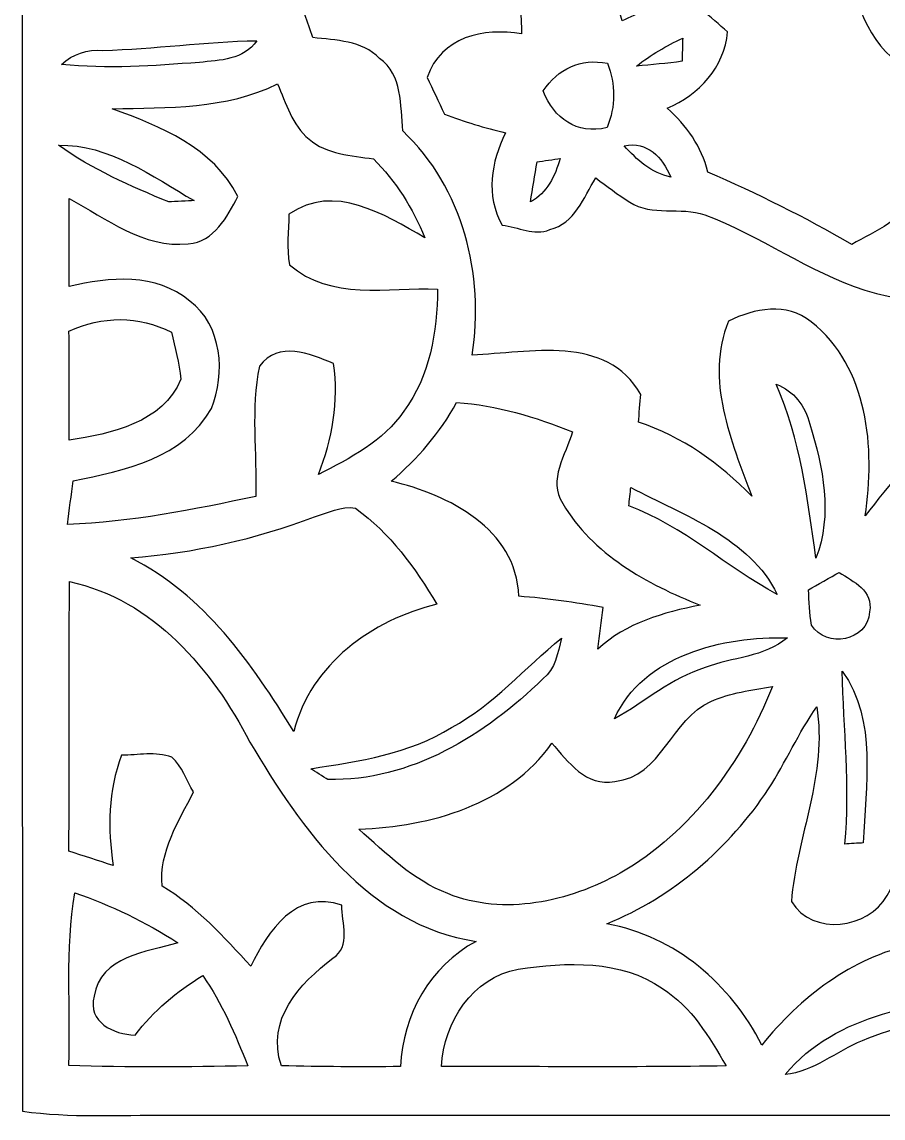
# Model space of a CAD drawing. Header units: centimetres. Extents: x -11.1 to 11.1, y -12.7 to 12.7.
# Drawn here: x 2.836 to 5.688, y -12.683 to -9.052 of the extents above; entities that cross this region are included whole.
import ezdxf

# ---------------------------------------------------------------- set-up
doc = ezdxf.new("R2010")
doc.units = ezdxf.units.CM
doc.header["$MEASUREMENT"] = 0
doc.layers.add('Camada 1', color=7, linetype='Continuous')

msp = doc.modelspace()

# ---------------------------------------------------------------- linework, layer by layer
at = {"layer": 'Camada 1', "color": 156}
for points, knots in [([(2.83739, -1.70003), (3.3842, -1.67252), (3.93312, -1.69545), (4.48098, -1.68804), (4.48098, -1.68804), (6.15032, -1.68768), (7.81967, -1.68804), (9.48937, -1.68768), (9.48937, -1.68768), (9.60931, -1.68945), (9.73101, -1.67781), (9.85025, -1.70215), (9.85025, -1.70215), (9.86613, -2.4391), (9.85237, -3.17712), (9.85697, -3.91478), (9.85697, -3.91478), (9.8566, -6.80895), (9.85767, -9.70314), (9.85626, -12.59733), (9.85626, -12.59733), (9.8739, -12.66895), (9.78605, -12.67812), (9.73807, -12.67424), (9.73807, -12.67424), (7.59777, -12.67283), (5.45711, -12.67388), (3.31681, -12.67354), (3.31681, -12.67354), (3.15701, -12.67178), (2.99614, -12.6827), (2.83739, -12.65977), (2.83739, -12.65977), (2.83562, -9.0064), (2.83562, -5.3534), (2.83739, -1.70003)], [0, 0, 0, 0, 0.1, 0.1, 0.1, 0.1, 0.2, 0.2, 0.2, 0.2, 0.3, 0.3, 0.3, 0.3, 0.4, 0.4, 0.4, 0.4, 0.5, 0.5, 0.5, 0.5, 0.6, 0.6, 0.6, 0.6, 0.7, 0.7, 0.7, 0.7, 0.8, 0.8, 0.8, 0.8, 1, 1, 1, 1]), ([(4.61856, -8.11213), (4.61856, -8.11213), (4.61856, -8.11213), (4.61856, -8.11213), (4.61856, -8.11213), (4.70851, -8.13011), (4.808, -8.14704), (4.87291, -8.21937), (4.87291, -8.21937), (4.90607, -8.26028), (4.88456, -8.31639), (4.88631, -8.36436), (4.88631, -8.36436), (4.84399, -8.37952), (4.80272, -8.3954), (4.76108, -8.41162), (4.76108, -8.41162), (4.66583, -8.36259), (4.58294, -8.2931), (4.48802, -8.24371), (4.48802, -8.24371), (4.35892, -8.1869), (4.23969, -8.29909), (4.12221, -8.33825), (4.12221, -8.33825), (4.24461, -8.36577), (4.39773, -8.38376), (4.46758, -8.50335), (4.46758, -8.50335), (4.52366, -8.60953), (4.38185, -8.69702), (4.29541, -8.63917), (4.29541, -8.63917), (4.18889, -8.56862), (4.08481, -8.49066), (3.95817, -8.45855), (3.95817, -8.45855), (3.81669, -8.58979), (3.6904, -8.73548), (3.57433, -8.89), (3.57433, -8.89), (3.6322, -8.90905), (3.68969, -8.93056), (3.74721, -8.95244), (3.74721, -8.95244), (3.76449, -9.00253), (3.78213, -9.05298), (3.79942, -9.10378), (3.79942, -9.10378), (3.87561, -9.11365), (3.96239, -9.11294), (4.02025, -9.17292), (4.02025, -9.17292), (4.0968, -9.2283), (4.08939, -9.32956), (4.09716, -9.41317), (4.09716, -9.41317), (4.29789, -9.60296), (4.36808, -9.888), (4.32681, -10.15612), (4.32681, -10.15612), (4.51555, -10.1473), (4.77307, -10.08661), (4.88562, -10.28629), (4.88562, -10.28629), (4.88385, -10.30922), (4.87997, -10.35473), (4.8782, -10.37766), (4.8782, -10.37766), (5.0225, -10.42563), (5.14772, -10.51418), (5.25322, -10.62284), (5.25322, -10.62284), (5.18512, -10.4401), (5.09763, -10.23691), (5.1763, -10.04288), (5.1763, -10.04288), (5.26308, -10.00125), (5.36787, -9.98007), (5.45041, -10.04534), (5.45041, -10.04534), (5.63986, -10.19632), (5.66278, -10.46373), (5.62926, -10.68775), (5.62926, -10.68775), (5.78731, -10.48278), (5.98664, -10.25418), (6.26674, -10.24714), (6.26674, -10.24714), (6.2551, -10.15471), (6.25369, -10.06122), (6.25897, -9.96843), (6.25897, -9.96843), (6.04906, -9.99912), (5.83247, -10.0023), (5.62751, -9.94056), (5.62751, -9.94056), (5.44052, -9.88024), (5.28109, -9.75924), (5.09763, -9.69151), (5.09763, -9.69151), (5.01685, -9.66257), (4.92266, -9.69751), (4.84893, -9.64881), (4.84893, -9.64881), (4.80942, -9.62447), (4.77307, -9.59626), (4.73638, -9.56909), (4.73638, -9.56909), (4.69652, -9.63365), (4.66653, -9.71973), (4.58435, -9.74019), (4.58435, -9.74019), (4.53248, -9.76171), (4.47852, -9.73101), (4.42665, -9.72538), (4.42665, -9.72538), (4.37091, -9.62625), (4.38962, -9.51688), (4.43793, -9.41987), (4.43793, -9.41987), (4.36879, -9.40328), (4.30106, -9.38247), (4.23509, -9.35743), (4.23509, -9.35743), (4.21604, -9.3165), (4.19698, -9.27629), (4.17795, -9.23607), (4.17795, -9.23607), (4.22416, -9.10201), (4.36421, -9.06992), (4.49085, -9.09214), (4.49085, -9.09214), (4.4905, -9.02864), (4.47993, -8.96443), (4.49615, -8.90269), (4.49615, -8.90269), (4.52683, -8.81839), (4.63937, -8.76864), (4.71346, -8.83179), (4.71346, -8.83179), (4.79071, -8.87623), (4.80094, -8.97113), (4.82389, -9.0484), (4.82389, -9.0484), (4.87503, -9.02545), (4.92548, -8.99829), (4.98086, -8.98525), (4.98086, -8.98525), (5.06024, -8.97113), (5.11703, -9.04063), (5.17348, -9.08473), (5.17348, -9.08473), (5.16254, -9.20503), (5.07965, -9.29075), (4.97309, -9.33838), (4.97309, -9.33838), (5.03731, -9.39482), (5.08706, -9.46502), (5.10821, -9.54933), (5.10821, -9.54933), (5.27085, -9.6213), (5.43102, -9.69892), (5.58446, -9.78923), (5.58446, -9.78923), (5.66278, -9.74407), (5.76262, -9.70845), (5.79154, -9.61354), (5.79154, -9.61354), (5.82083, -9.53381), (5.85716, -9.43363), (5.96053, -9.43575), (5.96053, -9.43575), (6.09811, -9.41987), (6.13974, -9.60649), (6.06071, -9.69186), (6.06071, -9.69186), (5.99298, -9.767), (5.89526, -9.80439), (5.80743, -9.85026), (5.80743, -9.85026), (6.12985, -9.888), (6.4456, -9.79346), (6.76627, -9.78641), (6.76627, -9.78641), (6.74616, -9.67668), (6.7564, -9.56522), (6.75286, -9.45479), (6.75286, -9.45479), (6.74229, -9.32568), (6.64069, -9.235), (6.53732, -9.17187), (6.53732, -9.17187), (6.53803, -9.2784), (6.54578, -9.38917), (6.50309, -9.49006), (6.50309, -9.49006), (6.47593, -9.55886), (6.43748, -9.66116), (6.34612, -9.65093), (6.34612, -9.65093), (6.21524, -9.5705), (6.27379, -9.40788), (6.32529, -9.29745), (6.32529, -9.29745), (6.3948, -9.14752), (6.35916, -8.97607), (6.25298, -8.85437), (6.25298, -8.85437), (6.22229, -8.94785), (6.19936, -9.05157), (6.12352, -9.12071), (6.12352, -9.12071), (6.04025, -9.21066), (5.90267, -9.15811), (5.80531, -9.2216), (5.80531, -9.2216), (5.6642, -9.17292), (5.61021, -9.02545), (5.57423, -8.89423), (5.57423, -8.89423), (5.43207, -8.92315), (5.25992, -8.93375), (5.15372, -8.81591), (5.15372, -8.81591), (5.02778, -8.6889), (5.07646, -8.46912), (5.21299, -8.36965), (5.21299, -8.36965), (5.23699, -8.39045), (5.26133, -8.41162), (5.28567, -8.4328), (5.28567, -8.4328), (5.24016, -8.52628), (5.19852, -8.62541), (5.23451, -8.73019), (5.23451, -8.73019), (5.33681, -8.78311), (5.49098, -8.81873), (5.5686, -8.70795), (5.5686, -8.70795), (5.67124, -8.53756), (5.61764, -8.30333), (5.48428, -8.16468), (5.48428, -8.16468), (5.322, -8.00311), (5.08175, -7.96466), (4.86233, -7.95267), (4.86233, -7.95267), (4.78155, -8.00629), (4.69935, -8.05814), (4.61856, -8.11213)], [0, 0, 0, 0, 0.015625, 0.015625, 0.015625, 0.015625, 0.03125, 0.03125, 0.03125, 0.03125, 0.046875, 0.046875, 0.046875, 0.046875, 0.0625, 0.0625, 0.0625, 0.0625, 0.078125, 0.078125, 0.078125, 0.078125, 0.09375, 0.09375, 0.09375, 0.09375, 0.109375, 0.109375, 0.109375, 0.109375, 0.125, 0.125, 0.125, 0.125, 0.140625, 0.140625, 0.140625, 0.140625, 0.15625, 0.15625, 0.15625, 0.15625, 0.171875, 0.171875, 0.171875, 0.171875, 0.1875, 0.1875, 0.1875, 0.1875, 0.203125, 0.203125, 0.203125, 0.203125, 0.21875, 0.21875, 0.21875, 0.21875, 0.234375, 0.234375, 0.234375, 0.234375, 0.25, 0.25, 0.25, 0.25, 0.265625, 0.265625, 0.265625, 0.265625, 0.28125, 0.28125, 0.28125, 0.28125, 0.296875, 0.296875, 0.296875, 0.296875, 0.3125, 0.3125, 0.3125, 0.3125, 0.328125, 0.328125, 0.328125, 0.328125, 0.34375, 0.34375, 0.34375, 0.34375, 0.359375, 0.359375, 0.359375, 0.359375, 0.375, 0.375, 0.375, 0.375, 0.390625, 0.390625, 0.390625, 0.390625, 0.40625, 0.40625, 0.40625, 0.40625, 0.421875, 0.421875, 0.421875, 0.421875, 0.4375, 0.4375, 0.4375, 0.4375, 0.453125, 0.453125, 0.453125, 0.453125, 0.46875, 0.46875, 0.46875, 0.46875, 0.484375, 0.484375, 0.484375, 0.484375, 0.5, 0.5, 0.5, 0.5, 0.515625, 0.515625, 0.515625, 0.515625, 0.53125, 0.53125, 0.53125, 0.53125, 0.546875, 0.546875, 0.546875, 0.546875, 0.5625, 0.5625, 0.5625, 0.5625, 0.578125, 0.578125, 0.578125, 0.578125, 0.59375, 0.59375, 0.59375, 0.59375, 0.609375, 0.609375, 0.609375, 0.609375, 0.625, 0.625, 0.625, 0.625, 0.640625, 0.640625, 0.640625, 0.640625, 0.65625, 0.65625, 0.65625, 0.65625, 0.671875, 0.671875, 0.671875, 0.671875, 0.6875, 0.6875, 0.6875, 0.6875, 0.703125, 0.703125, 0.703125, 0.703125, 0.71875, 0.71875, 0.71875, 0.71875, 0.734375, 0.734375, 0.734375, 0.734375, 0.75, 0.75, 0.75, 0.75, 0.765625, 0.765625, 0.765625, 0.765625, 0.78125, 0.78125, 0.78125, 0.78125, 0.796875, 0.796875, 0.796875, 0.796875, 0.8125, 0.8125, 0.8125, 0.8125, 0.828125, 0.828125, 0.828125, 0.828125, 0.84375, 0.84375, 0.84375, 0.84375, 0.859375, 0.859375, 0.859375, 0.859375, 0.875, 0.875, 0.875, 0.875, 0.890625, 0.890625, 0.890625, 0.890625, 0.90625, 0.90625, 0.90625, 0.90625, 0.921875, 0.921875, 0.921875, 0.921875, 0.9375, 0.9375, 0.9375, 0.9375, 0.953125, 0.953125, 0.953125, 0.953125, 0.96875, 0.96875, 0.96875, 0.96875, 1, 1, 1, 1]), ([(4.87186, -9.19868), (4.87186, -9.19868), (4.87186, -9.19868), (4.87186, -9.19868), (4.87186, -9.19868), (4.92195, -9.19444), (4.97204, -9.18915), (5.0225, -9.18279), (5.0225, -9.18279), (5.02284, -9.16374), (5.02425, -9.12495), (5.02462, -9.1059), (5.02462, -9.1059), (4.97063, -9.13095), (4.91878, -9.16128), (4.87186, -9.19868)], [0, 0, 0, 0, 0.2, 0.2, 0.2, 0.2, 0.4, 0.4, 0.4, 0.4, 0.6, 0.6, 0.6, 0.6, 1, 1, 1, 1]), ([(3.10339, -9.14646), (3.10339, -9.14646), (3.10339, -9.14646), (3.10339, -9.14646), (3.10339, -9.14646), (3.05223, -9.14293), (3.00426, -9.15811), (2.9665, -9.19302), (2.9665, -9.19302), (3.11855, -9.20891), (3.27166, -9.19762), (3.42335, -9.18632), (3.42335, -9.18632), (3.49215, -9.17963), (3.57046, -9.17751), (3.6135, -9.11472), (3.6135, -9.11472), (3.44311, -9.11647), (3.27413, -9.14293), (3.10339, -9.14646)], [0, 0, 0, 0, 0.1666667, 0.1666667, 0.1666667, 0.1666667, 0.3333333, 0.3333333, 0.3333333, 0.3333333, 0.5, 0.5, 0.5, 0.5, 0.6666667, 0.6666667, 0.6666667, 0.6666667, 1, 1, 1, 1]), ([(4.56211, -9.28088), (4.56211, -9.28088), (4.56211, -9.28088), (4.56211, -9.28088), (4.56211, -9.28088), (4.5988, -9.3719), (4.67184, -9.42657), (4.77414, -9.40223), (4.77414, -9.40223), (4.80306, -9.33272), (4.80236, -9.25865), (4.77519, -9.18915), (4.77519, -9.18915), (4.68524, -9.17187), (4.61222, -9.20715), (4.56211, -9.28088)], [0, 0, 0, 0, 0.2, 0.2, 0.2, 0.2, 0.4, 0.4, 0.4, 0.4, 0.6, 0.6, 0.6, 0.6, 1, 1, 1, 1]), ([(9.1387, -9.37119), (9.1387, -9.37119), (9.1387, -9.37119), (9.1387, -9.37119), (9.1387, -9.37119), (9.26465, -9.42974), (9.40257, -9.49995), (9.46502, -9.63188), (9.46502, -9.63188), (9.50489, -9.72078), (9.41246, -9.77547), (9.36378, -9.83368), (9.36378, -9.83368), (9.42622, -9.90847), (9.50948, -9.98185), (9.50841, -10.08803), (9.50841, -10.08803), (9.525, -10.27852), (9.3726, -10.43305), (9.21385, -10.51172), (9.21385, -10.51172), (8.94927, -10.65354), (8.618, -10.63837), (8.358, -10.49408), (8.358, -10.49408), (8.34107, -10.50642), (8.30684, -10.53112), (8.28957, -10.54347), (8.28957, -10.54347), (8.37564, -10.60767), (8.40317, -10.70468), (8.37459, -10.80735), (8.37459, -10.80735), (8.27863, -10.82922), (8.18337, -10.81617), (8.11318, -10.74313), (8.11318, -10.74313), (8.08073, -10.83027), (8.01475, -10.9287), (7.90575, -10.89201), (7.90575, -10.89201), (7.79992, -10.85391), (7.85247, -10.72198), (7.85459, -10.64048), (7.85459, -10.64048), (7.82954, -10.63871), (7.7798, -10.63483), (7.75475, -10.63308), (7.75475, -10.63308), (7.74734, -10.95621), (7.54097, -11.34709), (7.17656, -11.34533), (7.17656, -11.34533), (7.18043, -11.41694), (7.18149, -11.48856), (7.18114, -11.56088), (7.18114, -11.56088), (7.22205, -11.54782), (7.26334, -11.53478), (7.30496, -11.52207), (7.30496, -11.52207), (7.38786, -11.54711), (7.46159, -11.5944), (7.50005, -11.67518), (7.50005, -11.67518), (7.46619, -11.79865), (7.35295, -11.85298), (7.23582, -11.87202), (7.23582, -11.87202), (7.30603, -11.96764), (7.31555, -12.09428), (7.24322, -12.192), (7.24322, -12.192), (7.18784, -12.18988), (7.13069, -12.19763), (7.07777, -12.18177), (7.07777, -12.18177), (7.01392, -12.14613), (6.98183, -12.07805), (6.94831, -12.01737), (6.94831, -12.01737), (6.87634, -12.11615), (6.70277, -12.21246), (6.61387, -12.08229), (6.61387, -12.08229), (6.53803, -11.98316), (6.64245, -11.88437), (6.69079, -11.80112), (6.69079, -11.80112), (6.60364, -11.74433), (6.45865, -11.66001), (6.52744, -11.53617), (6.52744, -11.53617), (6.59341, -11.41377), (6.74263, -11.46352), (6.84705, -11.49702), (6.84705, -11.49702), (6.86082, -11.41201), (6.89715, -11.33439), (6.94548, -11.26384), (6.94548, -11.26384), (6.82308, -11.16787), (6.70453, -11.03136), (6.71865, -10.8652), (6.71865, -10.8652), (6.72112, -10.75867), (6.79979, -10.67893), (6.87175, -10.61013), (6.87175, -10.61013), (6.73276, -10.58579), (6.59835, -10.54276), (6.471, -10.48315), (6.471, -10.48315), (6.37329, -10.66977), (6.16761, -10.75019), (5.98733, -10.83344), (5.98733, -10.83344), (6.16267, -10.84403), (6.35916, -10.84262), (6.50275, -10.95869), (6.50275, -10.95869), (6.5987, -11.03277), (6.61, -11.20916), (6.49216, -11.26737), (6.49216, -11.26737), (6.3267, -11.31076), (6.15914, -11.24338), (6.00357, -11.19152), (6.00357, -11.19152), (6.15421, -11.30652), (6.32142, -11.44198), (6.35599, -11.6399), (6.35599, -11.6399), (6.36905, -11.74433), (6.29072, -11.82404), (6.2103, -11.87626), (6.2103, -11.87626), (5.97675, -11.77395), (5.87445, -11.52277), (5.72523, -11.33333), (5.72523, -11.33333), (5.73017, -11.53653), (5.80813, -11.7549), (5.7023, -11.9454), (5.7023, -11.9454), (5.6395, -12.05618), (5.45535, -12.08088), (5.38444, -11.96586), (5.38444, -11.96586), (5.40244, -11.74962), (5.50474, -11.54148), (5.4684, -11.32028), (5.4684, -11.32028), (5.40878, -11.40707), (5.36539, -11.50372), (5.30895, -11.59262), (5.30895, -11.59262), (5.17842, -11.78913), (4.99251, -11.95), (4.77307, -12.03924), (4.77307, -12.03924), (4.99991, -12.08017), (5.18407, -12.23856), (5.28672, -12.44106), (5.28672, -12.44106), (5.41338, -12.28266), (5.58446, -12.15214), (5.78555, -12.10804), (5.78555, -12.10804), (6.0258, -12.04312), (6.26886, -12.15531), (6.46747, -12.28302), (6.46747, -12.28302), (6.41809, -12.38462), (6.32566, -12.45059), (6.23111, -12.50667), (6.23111, -12.50667), (6.71583, -12.51973), (7.2009, -12.50843), (7.68597, -12.51267), (7.68597, -12.51267), (7.51309, -12.08088), (7.70113, -11.59968), (7.97701, -11.25643), (7.97701, -11.25643), (8.20137, -10.9869), (8.53546, -10.77911), (8.89458, -10.78335), (8.89458, -10.78335), (9.23854, -10.8091), (9.51301, -11.06594), (9.6894, -11.34497), (9.6894, -11.34497), (9.69539, -10.62672), (9.68869, -9.90811), (9.69256, -9.18951), (9.69256, -9.18951), (9.5451, -9.33026), (9.33591, -9.37153), (9.1387, -9.37119)], [0, 0, 0, 0, 0.0196078, 0.0196078, 0.0196078, 0.0196078, 0.0392157, 0.0392157, 0.0392157, 0.0392157, 0.0588235, 0.0588235, 0.0588235, 0.0588235, 0.0784314, 0.0784314, 0.0784314, 0.0784314, 0.0980392, 0.0980392, 0.0980392, 0.0980392, 0.1176471, 0.1176471, 0.1176471, 0.1176471, 0.1372549, 0.1372549, 0.1372549, 0.1372549, 0.1568627, 0.1568627, 0.1568627, 0.1568627, 0.1764706, 0.1764706, 0.1764706, 0.1764706, 0.1960784, 0.1960784, 0.1960784, 0.1960784, 0.2156863, 0.2156863, 0.2156863, 0.2156863, 0.2352941, 0.2352941, 0.2352941, 0.2352941, 0.254902, 0.254902, 0.254902, 0.254902, 0.2745098, 0.2745098, 0.2745098, 0.2745098, 0.2941176, 0.2941176, 0.2941176, 0.2941176, 0.3137255, 0.3137255, 0.3137255, 0.3137255, 0.3333333, 0.3333333, 0.3333333, 0.3333333, 0.3529412, 0.3529412, 0.3529412, 0.3529412, 0.372549, 0.372549, 0.372549, 0.372549, 0.3921569, 0.3921569, 0.3921569, 0.3921569, 0.4117647, 0.4117647, 0.4117647, 0.4117647, 0.4313725, 0.4313725, 0.4313725, 0.4313725, 0.4509804, 0.4509804, 0.4509804, 0.4509804, 0.4705882, 0.4705882, 0.4705882, 0.4705882, 0.4901961, 0.4901961, 0.4901961, 0.4901961, 0.5098039, 0.5098039, 0.5098039, 0.5098039, 0.5294118, 0.5294118, 0.5294118, 0.5294118, 0.5490196, 0.5490196, 0.5490196, 0.5490196, 0.5686275, 0.5686275, 0.5686275, 0.5686275, 0.5882353, 0.5882353, 0.5882353, 0.5882353, 0.6078431, 0.6078431, 0.6078431, 0.6078431, 0.627451, 0.627451, 0.627451, 0.627451, 0.6470588, 0.6470588, 0.6470588, 0.6470588, 0.6666667, 0.6666667, 0.6666667, 0.6666667, 0.6862745, 0.6862745, 0.6862745, 0.6862745, 0.7058824, 0.7058824, 0.7058824, 0.7058824, 0.7254902, 0.7254902, 0.7254902, 0.7254902, 0.745098, 0.745098, 0.745098, 0.745098, 0.7647059, 0.7647059, 0.7647059, 0.7647059, 0.7843137, 0.7843137, 0.7843137, 0.7843137, 0.8039216, 0.8039216, 0.8039216, 0.8039216, 0.8235294, 0.8235294, 0.8235294, 0.8235294, 0.8431373, 0.8431373, 0.8431373, 0.8431373, 0.8627451, 0.8627451, 0.8627451, 0.8627451, 0.8823529, 0.8823529, 0.8823529, 0.8823529, 0.9019608, 0.9019608, 0.9019608, 0.9019608, 0.9215686, 0.9215686, 0.9215686, 0.9215686, 0.9411765, 0.9411765, 0.9411765, 0.9411765, 0.9607843, 0.9607843, 0.9607843, 0.9607843, 1, 1, 1, 1]), ([(3.13477, -9.33979), (3.13477, -9.33979), (3.13477, -9.33979), (3.13477, -9.33979), (3.13477, -9.33979), (3.29494, -9.39835), (3.46957, -9.46855), (3.55106, -9.63048), (3.55106, -9.63048), (3.51542, -9.69785), (3.4731, -9.78005), (3.38666, -9.78746), (3.38666, -9.78746), (3.23885, -9.80157), (3.11467, -9.70455), (2.99225, -9.63719), (2.99225, -9.63719), (2.99225, -9.7342), (2.99225, -9.83121), (2.99225, -9.92857), (2.99225, -9.92857), (3.12454, -9.89682), (3.28048, -9.88236), (3.39195, -9.97691), (3.39195, -9.97691), (3.49919, -10.05699), (3.51048, -10.21644), (3.46321, -10.33251), (3.46321, -10.33251), (3.37219, -10.49619), (3.17429, -10.53923), (3.00567, -10.57168), (3.00567, -10.57168), (2.99895, -10.61966), (2.99261, -10.66799), (2.98696, -10.71703), (2.98696, -10.71703), (3.19722, -10.70856), (3.40465, -10.66799), (3.60997, -10.62355), (3.60997, -10.62355), (3.61456, -10.47996), (3.59268, -10.33426), (3.62267, -10.19245), (3.62267, -10.19245), (3.68582, -10.10673), (3.78882, -10.15118), (3.86785, -10.18363), (3.86785, -10.18363), (3.8862, -10.30922), (3.86362, -10.4341), (3.81776, -10.55122), (3.81776, -10.55122), (3.92182, -10.49725), (4.03331, -10.44222), (4.10033, -10.34133), (4.10033, -10.34133), (4.18816, -10.22597), (4.21075, -10.07779), (4.21252, -9.93705), (4.21252, -9.93705), (4.04883, -9.93104), (3.85621, -9.97584), (3.72251, -9.8566), (3.72251, -9.8566), (3.71122, -9.80122), (3.71863, -9.74478), (3.72004, -9.6894), (3.72004, -9.6894), (3.86927, -9.58427), (4.03647, -9.69044), (4.17052, -9.767), (4.17052, -9.767), (4.12925, -9.67034), (4.07563, -9.57896), (3.99979, -9.50595), (3.99979, -9.50595), (3.92677, -9.49466), (3.84527, -9.49077), (3.7867, -9.44068), (3.7867, -9.44068), (3.73097, -9.39375), (3.71086, -9.3211), (3.68194, -9.25759), (3.68194, -9.25759), (3.51189, -9.34154), (3.31927, -9.33626), (3.13477, -9.33979)], [0, 0, 0, 0, 0.0434783, 0.0434783, 0.0434783, 0.0434783, 0.0869565, 0.0869565, 0.0869565, 0.0869565, 0.1304348, 0.1304348, 0.1304348, 0.1304348, 0.173913, 0.173913, 0.173913, 0.173913, 0.2173913, 0.2173913, 0.2173913, 0.2173913, 0.2608696, 0.2608696, 0.2608696, 0.2608696, 0.3043478, 0.3043478, 0.3043478, 0.3043478, 0.3478261, 0.3478261, 0.3478261, 0.3478261, 0.3913043, 0.3913043, 0.3913043, 0.3913043, 0.4347826, 0.4347826, 0.4347826, 0.4347826, 0.4782609, 0.4782609, 0.4782609, 0.4782609, 0.5217391, 0.5217391, 0.5217391, 0.5217391, 0.5652174, 0.5652174, 0.5652174, 0.5652174, 0.6086957, 0.6086957, 0.6086957, 0.6086957, 0.6521739, 0.6521739, 0.6521739, 0.6521739, 0.6956522, 0.6956522, 0.6956522, 0.6956522, 0.7391304, 0.7391304, 0.7391304, 0.7391304, 0.7826087, 0.7826087, 0.7826087, 0.7826087, 0.826087, 0.826087, 0.826087, 0.826087, 0.8695652, 0.8695652, 0.8695652, 0.8695652, 0.9130435, 0.9130435, 0.9130435, 0.9130435, 1, 1, 1, 1]), ([(2.95663, -9.46043), (2.95663, -9.46043), (2.95663, -9.46043), (2.95663, -9.46043), (2.95663, -9.46043), (3.06846, -9.54051), (3.1958, -9.59696), (3.32246, -9.64847), (3.32246, -9.64847), (3.34362, -9.64742), (3.38561, -9.6453), (3.40642, -9.64423), (3.40642, -9.64423), (3.26707, -9.56344), (3.1242, -9.45727), (2.95663, -9.46043)], [0, 0, 0, 0, 0.2, 0.2, 0.2, 0.2, 0.4, 0.4, 0.4, 0.4, 0.6, 0.6, 0.6, 0.6, 1, 1, 1, 1]), ([(4.83022, -9.46221), (4.83022, -9.46221), (4.83022, -9.46221), (4.83022, -9.46221), (4.83022, -9.46221), (4.87291, -9.50911), (4.92054, -9.5525), (4.98544, -9.56627), (4.98544, -9.56627), (4.95618, -9.49924), (4.90889, -9.44774), (4.83022, -9.46221)], [0, 0, 0, 0, 0.25, 0.25, 0.25, 0.25, 0.5, 0.5, 0.5, 0.5, 1, 1, 1, 1]), ([(4.54235, -9.51547), (4.54235, -9.51547), (4.54235, -9.51547), (4.54235, -9.51547), (4.54235, -9.51547), (4.5346, -9.55957), (4.5272, -9.60366), (4.52049, -9.64812), (4.52049, -9.64812), (4.57658, -9.61813), (4.60162, -9.56239), (4.61856, -9.50453), (4.61856, -9.50453), (4.59951, -9.50736), (4.5614, -9.51264), (4.54235, -9.51547)], [0, 0, 0, 0, 0.2, 0.2, 0.2, 0.2, 0.4, 0.4, 0.4, 0.4, 0.6, 0.6, 0.6, 0.6, 1, 1, 1, 1]), ([(2.99154, -10.07638), (2.99154, -10.07638), (2.99154, -10.07638), (2.99154, -10.07638), (2.99154, -10.07638), (2.99261, -10.19668), (2.99225, -10.31733), (2.99225, -10.43798), (2.99225, -10.43798), (3.1309, -10.41505), (3.30234, -10.38083), (3.36232, -10.23549), (3.36232, -10.23549), (3.35738, -10.18222), (3.34256, -10.13107), (3.33058, -10.07991), (3.33058, -10.07991), (3.22262, -10.02417), (3.10091, -10.02595), (2.99154, -10.07638)], [0, 0, 0, 0, 0.1666667, 0.1666667, 0.1666667, 0.1666667, 0.3333333, 0.3333333, 0.3333333, 0.3333333, 0.5, 0.5, 0.5, 0.5, 0.6666667, 0.6666667, 0.6666667, 0.6666667, 1, 1, 1, 1]), ([(5.334, -10.25243), (5.334, -10.25243), (5.334, -10.25243), (5.334, -10.25243), (5.334, -10.25243), (5.41548, -10.43515), (5.43806, -10.63271), (5.46593, -10.82852), (5.46593, -10.82852), (5.52202, -10.68458), (5.48957, -10.52653), (5.44547, -10.38436), (5.44547, -10.38436), (5.4296, -10.32474), (5.39362, -10.2736), (5.334, -10.25243)], [0, 0, 0, 0, 0.2, 0.2, 0.2, 0.2, 0.4, 0.4, 0.4, 0.4, 0.6, 0.6, 0.6, 0.6, 1, 1, 1, 1]), ([(4.05906, -10.57346), (4.05906, -10.57346), (4.05906, -10.57346), (4.05906, -10.57346), (4.05906, -10.57346), (4.24921, -10.61895), (4.47321, -10.73009), (4.48168, -10.95445), (4.48168, -10.95445), (4.57517, -10.96151), (4.66831, -10.97492), (4.76108, -10.99149), (4.76108, -10.99149), (4.75509, -11.03665), (4.7498, -11.08321), (4.74379, -11.12943), (4.74379, -11.12943), (4.83693, -11.04299), (4.9604, -11.00807), (5.08246, -10.98373), (5.08246, -10.98373), (4.90643, -10.91494), (4.72475, -10.81475), (4.62738, -10.64682), (4.62738, -10.64682), (4.57658, -10.56922), (4.63832, -10.48561), (4.65949, -10.40977), (4.65949, -10.40977), (4.53636, -10.36038), (4.40831, -10.32228), (4.27567, -10.31239), (4.27567, -10.31239), (4.22063, -10.41259), (4.14619, -10.50008), (4.05906, -10.57346)], [0, 0, 0, 0, 0.1, 0.1, 0.1, 0.1, 0.2, 0.2, 0.2, 0.2, 0.3, 0.3, 0.3, 0.3, 0.4, 0.4, 0.4, 0.4, 0.5, 0.5, 0.5, 0.5, 0.6, 0.6, 0.6, 0.6, 0.7, 0.7, 0.7, 0.7, 0.8, 0.8, 0.8, 0.8, 1, 1, 1, 1]), ([(4.85281, -10.5939), (4.85281, -10.5939), (4.85281, -10.5939), (4.85281, -10.5939), (4.85281, -10.5939), (4.85104, -10.60908), (4.84786, -10.63978), (4.84611, -10.65494), (4.84611, -10.65494), (5.02708, -10.72303), (5.16924, -10.85708), (5.33752, -10.94809), (5.33752, -10.94809), (5.24686, -10.76042), (5.02637, -10.68704), (4.85281, -10.5939)], [0, 0, 0, 0, 0.2, 0.2, 0.2, 0.2, 0.4, 0.4, 0.4, 0.4, 0.6, 0.6, 0.6, 0.6, 1, 1, 1, 1]), ([(3.80505, -10.69162), (3.80505, -10.69162), (3.80505, -10.69162), (3.80505, -10.69162), (3.80505, -10.69162), (3.60961, -10.76537), (3.4043, -10.81088), (3.19617, -10.82745), (3.19617, -10.82745), (3.44063, -10.94987), (3.59728, -11.17635), (3.73591, -11.40249), (3.73591, -11.40249), (3.79377, -11.17776), (3.99379, -11.03417), (4.2104, -10.98055), (4.2104, -10.98055), (4.13878, -10.86097), (4.05482, -10.74525), (3.94088, -10.66305), (3.94088, -10.66305), (3.89325, -10.65318), (3.84915, -10.67893), (3.80505, -10.69162)], [0, 0, 0, 0, 0.1428571, 0.1428571, 0.1428571, 0.1428571, 0.2857143, 0.2857143, 0.2857143, 0.2857143, 0.4285714, 0.4285714, 0.4285714, 0.4285714, 0.5714286, 0.5714286, 0.5714286, 0.5714286, 0.7142857, 0.7142857, 0.7142857, 0.7142857, 1, 1, 1, 1]), ([(5.44125, -10.93294), (5.44125, -10.93294), (5.44125, -10.93294), (5.44125, -10.93294), (5.44125, -10.93294), (5.44335, -10.97138), (5.44405, -11.0109), (5.45076, -11.04971), (5.45076, -11.04971), (5.49945, -11.12979), (5.63845, -11.10333), (5.64337, -11.00596), (5.64337, -11.00596), (5.65714, -10.93611), (5.58977, -10.90577), (5.54284, -10.87542), (5.54284, -10.87542), (5.51744, -10.88989), (5.46664, -10.91847), (5.44125, -10.93294)], [0, 0, 0, 0, 0.1666667, 0.1666667, 0.1666667, 0.1666667, 0.3333333, 0.3333333, 0.3333333, 0.3333333, 0.5, 0.5, 0.5, 0.5, 0.6666667, 0.6666667, 0.6666667, 0.6666667, 1, 1, 1, 1]), ([(2.99332, -10.90612), (2.99332, -10.90612), (2.99332, -10.90612), (2.99332, -10.90612), (2.99332, -10.90612), (2.99049, -11.20352), (2.99473, -11.50126), (2.99084, -11.79865), (2.99084, -11.79865), (3.03954, -11.81452), (3.08856, -11.83004), (3.13796, -11.84627), (3.13796, -11.84627), (3.11891, -11.7235), (3.12137, -11.59862), (3.16547, -11.48115), (3.16547, -11.48115), (3.2205, -11.48079), (3.27871, -11.46774), (3.33233, -11.48785), (3.33233, -11.48785), (3.3669, -11.51714), (3.37996, -11.5637), (3.40395, -11.60215), (3.40395, -11.60215), (3.35526, -11.70094), (3.28965, -11.79865), (3.30022, -11.91436), (3.30022, -11.91436), (3.41488, -11.98316), (3.50448, -12.08229), (3.59409, -12.17999), (3.59409, -12.17999), (3.64983, -12.06287), (3.74509, -11.92318), (3.89573, -11.97785), (3.89573, -11.97785), (3.89466, -12.03571), (3.92711, -12.11438), (3.86574, -12.15319), (3.86574, -12.15319), (3.75496, -12.23822), (3.64348, -12.35604), (3.695, -12.50914), (3.695, -12.50914), (3.82658, -12.51338), (3.95817, -12.51267), (4.0901, -12.51232), (4.0901, -12.51232), (4.09645, -12.34052), (4.18782, -12.18035), (4.33987, -12.09745), (4.33987, -12.09745), (3.98426, -12.04348), (3.76025, -11.72491), (3.59092, -11.4374), (3.59092, -11.4374), (3.46533, -11.19681), (3.27096, -10.96503), (2.99332, -10.90612)], [0, 0, 0, 0, 0.0625, 0.0625, 0.0625, 0.0625, 0.125, 0.125, 0.125, 0.125, 0.1875, 0.1875, 0.1875, 0.1875, 0.25, 0.25, 0.25, 0.25, 0.3125, 0.3125, 0.3125, 0.3125, 0.375, 0.375, 0.375, 0.375, 0.4375, 0.4375, 0.4375, 0.4375, 0.5, 0.5, 0.5, 0.5, 0.5625, 0.5625, 0.5625, 0.5625, 0.625, 0.625, 0.625, 0.625, 0.6875, 0.6875, 0.6875, 0.6875, 0.75, 0.75, 0.75, 0.75, 0.8125, 0.8125, 0.8125, 0.8125, 0.875, 0.875, 0.875, 0.875, 1, 1, 1, 1]), ([(4.25908, -11.38872), (4.25908, -11.38872), (4.25908, -11.38872), (4.25908, -11.38872), (4.25908, -11.38872), (4.11868, -11.47692), (3.95252, -11.5009), (3.79236, -11.5256), (3.79236, -11.5256), (3.80646, -11.53478), (3.8347, -11.55242), (3.84915, -11.56124), (3.84915, -11.56124), (4.12291, -11.56864), (4.37127, -11.41341), (4.56106, -11.2282), (4.56106, -11.2282), (4.60375, -11.19611), (4.61044, -11.14178), (4.6228, -11.0938), (4.6228, -11.0938), (4.50108, -11.19187), (4.39844, -11.31429), (4.25908, -11.38872)], [0, 0, 0, 0, 0.1428571, 0.1428571, 0.1428571, 0.1428571, 0.2857143, 0.2857143, 0.2857143, 0.2857143, 0.4285714, 0.4285714, 0.4285714, 0.4285714, 0.5714286, 0.5714286, 0.5714286, 0.5714286, 0.7142857, 0.7142857, 0.7142857, 0.7142857, 1, 1, 1, 1]), ([(4.79882, -11.36015), (4.79882, -11.36015), (4.79882, -11.36015), (4.79882, -11.36015), (4.79882, -11.36015), (4.89973, -11.30477), (4.98722, -11.22432), (5.09905, -11.19082), (5.09905, -11.19082), (5.18865, -11.15589), (5.29483, -11.15694), (5.37138, -11.09203), (5.37138, -11.09203), (5.16183, -11.08604), (4.89091, -11.14953), (4.79882, -11.36015)], [0, 0, 0, 0, 0.2, 0.2, 0.2, 0.2, 0.4, 0.4, 0.4, 0.4, 0.6, 0.6, 0.6, 0.6, 1, 1, 1, 1]), ([(5.55308, -11.20245), (5.55308, -11.20245), (5.55308, -11.20245), (5.55308, -11.20245), (5.55308, -11.20245), (5.55766, -11.39331), (5.57954, -11.5838), (5.5619, -11.775), (5.5619, -11.775), (5.57705, -11.77395), (5.6074, -11.7722), (5.62292, -11.77149), (5.62292, -11.77149), (5.62856, -11.58275), (5.67124, -11.3658), (5.55308, -11.20245)], [0, 0, 0, 0, 0.2, 0.2, 0.2, 0.2, 0.4, 0.4, 0.4, 0.4, 0.6, 0.6, 0.6, 0.6, 1, 1, 1, 1]), ([(5.1181, -11.30265), (5.1181, -11.30265), (5.1181, -11.30265), (5.1181, -11.30265), (5.1181, -11.30265), (4.98686, -11.35944), (4.95477, -11.55347), (4.79989, -11.56757), (4.79989, -11.56757), (4.70429, -11.58592), (4.64502, -11.50338), (4.59139, -11.44057), (4.59139, -11.44057), (4.44675, -11.64519), (4.19028, -11.71716), (3.95145, -11.72562), (3.95145, -11.72562), (4.04176, -11.80606), (4.13103, -11.89496), (4.24638, -11.9394), (4.24638, -11.9394), (4.43335, -12.01454), (4.64677, -11.96657), (4.81787, -11.87131), (4.81787, -11.87131), (5.05459, -11.73551), (5.22216, -11.50372), (5.322, -11.25326), (5.322, -11.25326), (5.25285, -11.26489), (5.18266, -11.27407), (5.1181, -11.30265)], [0, 0, 0, 0, 0.1111111, 0.1111111, 0.1111111, 0.1111111, 0.2222222, 0.2222222, 0.2222222, 0.2222222, 0.3333333, 0.3333333, 0.3333333, 0.3333333, 0.4444444, 0.4444444, 0.4444444, 0.4444444, 0.5555556, 0.5555556, 0.5555556, 0.5555556, 0.6666667, 0.6666667, 0.6666667, 0.6666667, 0.7777778, 0.7777778, 0.7777778, 0.7777778, 1, 1, 1, 1]), ([(2.99084, -12.50843), (2.99084, -12.50843), (2.99084, -12.50843), (2.99084, -12.50843), (2.99084, -12.50843), (3.1884, -12.51513), (3.38596, -12.51338), (3.58352, -12.50984), (3.58352, -12.50984), (3.54259, -12.40579), (3.49885, -12.30241), (3.43464, -12.21069), (3.43464, -12.21069), (3.34892, -12.26326), (3.27096, -12.32746), (3.21027, -12.40825), (3.21027, -12.40825), (3.13901, -12.40472), (3.05257, -12.36591), (3.07481, -12.27878), (3.07481, -12.27878), (3.09597, -12.14649), (3.24908, -12.13309), (3.35209, -12.10239), (3.35209, -12.10239), (3.2452, -12.03325), (3.13055, -11.97785), (3.01059, -11.93623), (3.01059, -11.93623), (2.97921, -12.12532), (2.9972, -12.31759), (2.99084, -12.50843)], [0, 0, 0, 0, 0.1111111, 0.1111111, 0.1111111, 0.1111111, 0.2222222, 0.2222222, 0.2222222, 0.2222222, 0.3333333, 0.3333333, 0.3333333, 0.3333333, 0.4444444, 0.4444444, 0.4444444, 0.4444444, 0.5555556, 0.5555556, 0.5555556, 0.5555556, 0.6666667, 0.6666667, 0.6666667, 0.6666667, 0.7777778, 0.7777778, 0.7777778, 0.7777778, 1, 1, 1, 1]), ([(4.22592, -12.51162), (4.22592, -12.51162), (4.22592, -12.51162), (4.22592, -12.51162), (4.22592, -12.51162), (4.53989, -12.51196), (4.85422, -12.51444), (5.16854, -12.5102), (5.16854, -12.5102), (5.11245, -12.41424), (5.05424, -12.3144), (4.95793, -12.25408), (4.95793, -12.25408), (4.81999, -12.15636), (4.63902, -12.16659), (4.47993, -12.18917), (4.47993, -12.18917), (4.32752, -12.21846), (4.23298, -12.36274), (4.22592, -12.51162)], [0, 0, 0, 0, 0.1666667, 0.1666667, 0.1666667, 0.1666667, 0.3333333, 0.3333333, 0.3333333, 0.3333333, 0.5, 0.5, 0.5, 0.5, 0.6666667, 0.6666667, 0.6666667, 0.6666667, 1, 1, 1, 1]), ([(5.36397, -12.53842), (5.36397, -12.53842), (5.36397, -12.53842), (5.36397, -12.53842), (5.36397, -12.53842), (5.45923, -12.52889), (5.53261, -12.46152), (5.61869, -12.42694), (5.61869, -12.42694), (5.84022, -12.33134), (6.08507, -12.33769), (6.32107, -12.32746), (6.32107, -12.32746), (6.26145, -12.2495), (6.15173, -12.28653), (6.06812, -12.28124), (6.06812, -12.28124), (5.81942, -12.29676), (5.53366, -12.33416), (5.36397, -12.53842)], [0, 0, 0, 0, 0.1666667, 0.1666667, 0.1666667, 0.1666667, 0.3333333, 0.3333333, 0.3333333, 0.3333333, 0.5, 0.5, 0.5, 0.5, 0.6666667, 0.6666667, 0.6666667, 0.6666667, 1, 1, 1, 1])]:
    msp.add_open_spline(points, degree=3, knots=knots, dxfattribs=at)

doc.saveas('drawing.dxf')
